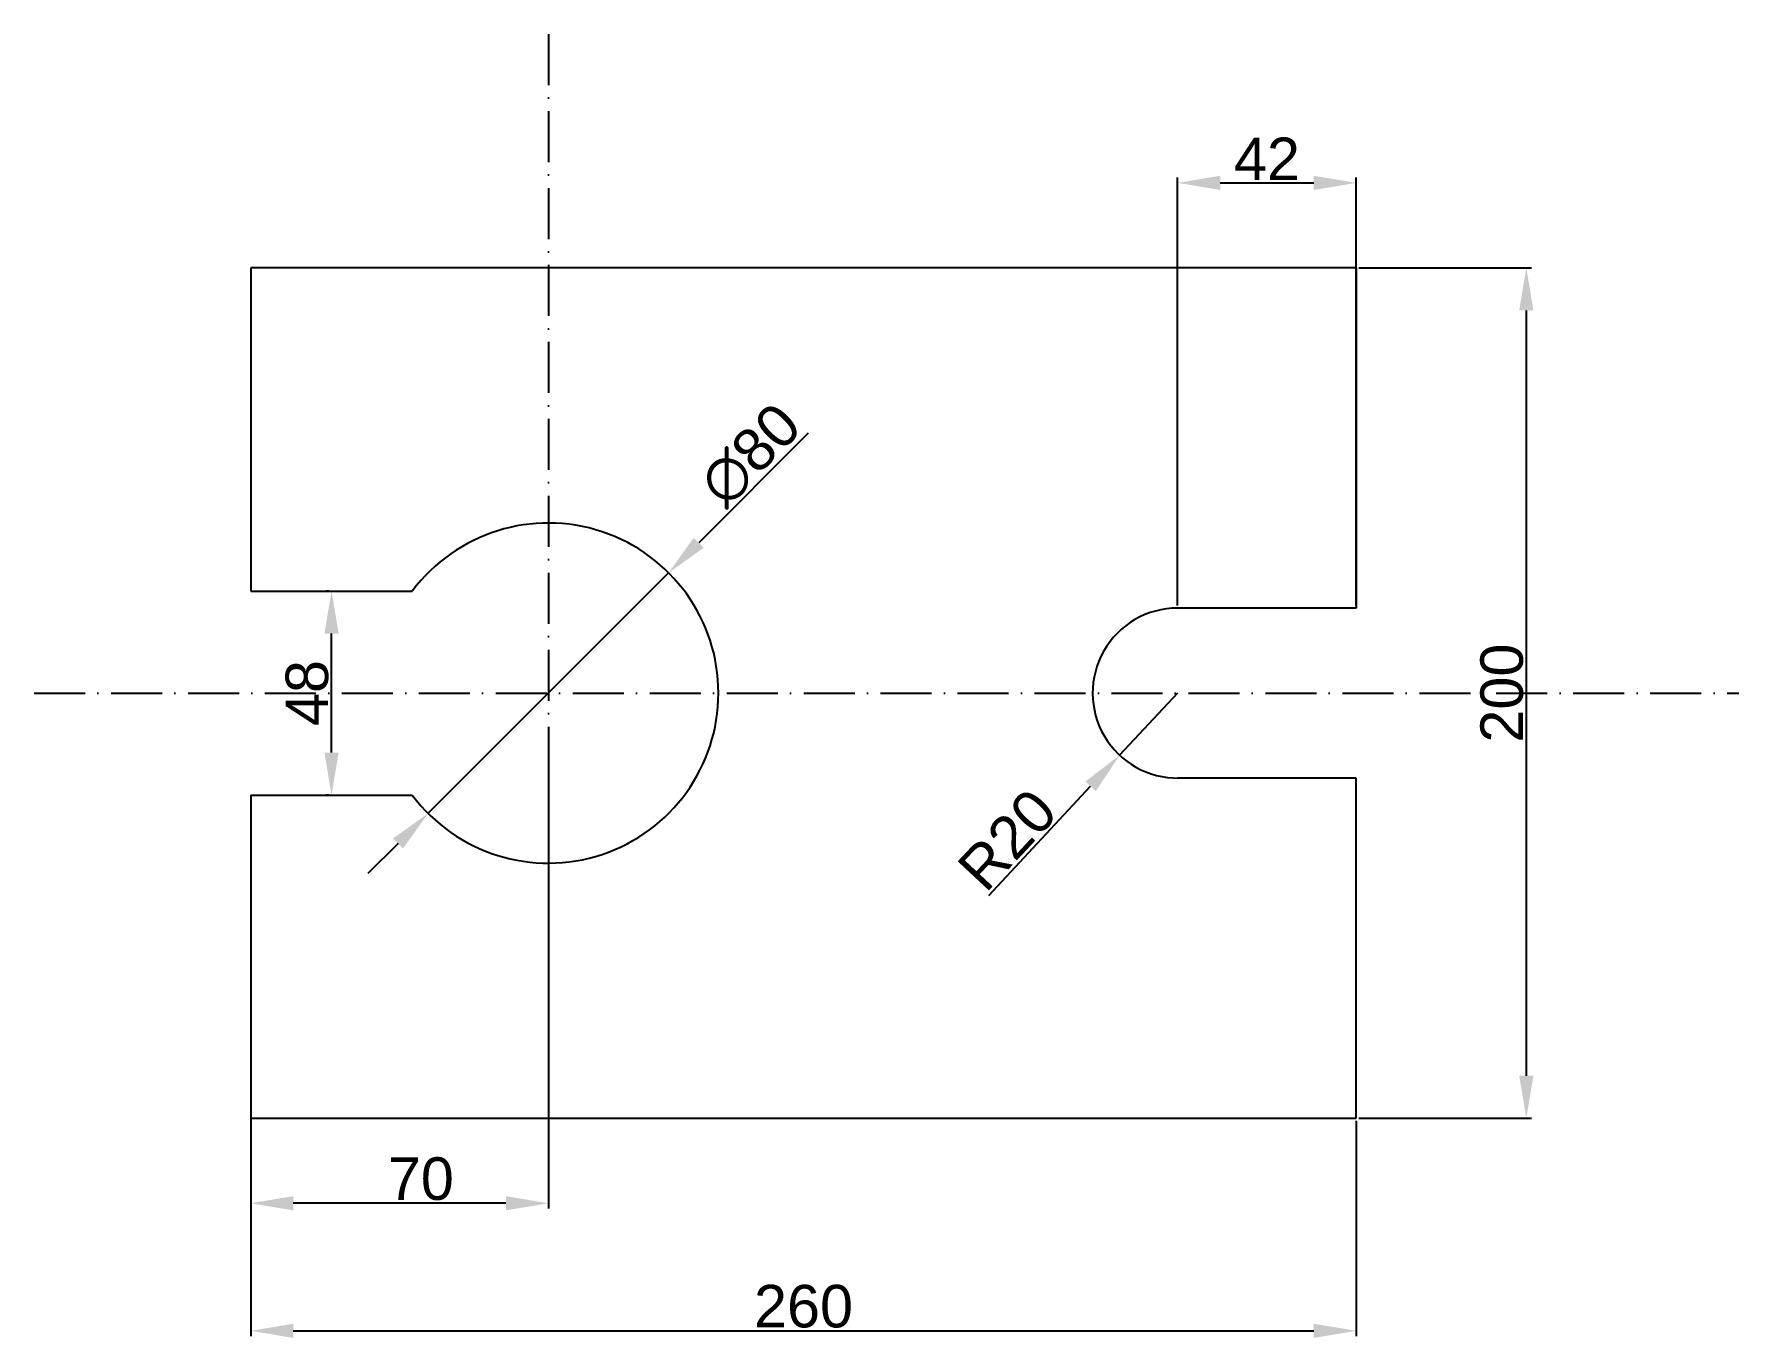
# Model space of a CAD drawing. Header units: millimetres. Extents: x 1649 to 2050, y 1248 to 1555.
import ezdxf

# ---------------------------------------------------------------- set-up
doc = ezdxf.new("R2010")
doc.units = ezdxf.units.MM
doc.linetypes.add('ACAD_ISO10W100', pattern=[18, 12, -3, 0, -3])
doc.styles.get("Standard").update_dxf_attribs({"font": 'arial.ttf'})
doc.dimstyles.new('ISO-25', dxfattribs={"dimtxt": 10, "dimasz": 10, "dimexe": 1.25, "dimexo": 0.625, "dimtad": 1, "dimtxsty": 'Standard', "dimcen": 2.5, "dimadec": 0, "dimazin": 0, "dimtfac": 1, "dimtmove": 0, "dimatfit": 3, "dimfxl": 1, "dimarcsym": 0})

# ---------------------------------------------------------------- blocks, each defined once
blk = doc.blocks.new('*D3')
at = {"color": 0, "lineweight": -2, "transparency": 16777216}
for p, q in [((1718.38, 1424), (1717.75, 1424)), ((1719, 1386), (1719, 1414)), ((1718.38, 1376), (1717.75, 1376))]:
    blk.add_line(p, q, dxfattribs=at)
at = {"color": 0, "transparency": 16777216}
for points in [[(1717.33, 1414), (1720.67, 1414), (1719, 1424)], [(1717.33, 1386), (1720.67, 1386), (1719, 1376)]]:
    blk.add_solid(points, dxfattribs=at)
at = {"layer": 'Defpoints', "color": 0, "transparency": 16777216}
for p in [(1719, 1424), (1719, 1424), (1719, 1376)]:
    blk.add_point(p, dxfattribs=at)
at = {"color": 0, "transparency": 16777216, "insert": (1713.27, 1400), "char_height": 10, "attachment_point": 5, "rotation": 90}
blk.add_mtext('48', dxfattribs=at)
blk = doc.blocks.new('*D4')
at = {"color": 0, "lineweight": -2, "transparency": 16777216}
for p, q in [((1831.11, 1461.11), (1805.36, 1435.36)), ((1741.72, 1371.72), (1798.28, 1428.28)), ((1734.64, 1364.64), (1727.57, 1357.57))]:
    blk.add_line(p, q, dxfattribs=at)
at = {"color": 0, "transparency": 16777216}
for points in [[(1804.18, 1436.53), (1806.53, 1434.18), (1798.28, 1428.28)], [(1733.47, 1365.82), (1735.82, 1363.47), (1741.72, 1371.72)]]:
    blk.add_solid(points, dxfattribs=at)
at = {"layer": 'Defpoints', "color": 0, "transparency": 16777216}
for p in [(1798.28, 1428.28), (1741.72, 1371.72)]:
    blk.add_point(p, dxfattribs=at)
at = {"color": 0, "transparency": 16777216, "insert": (1817.52, 1456.02), "char_height": 10, "attachment_point": 5, "rotation": 45}
blk.add_mtext('∅80', dxfattribs=at)
blk = doc.blocks.new('*D5')
at = {"color": 0, "lineweight": -2, "transparency": 16777216}
for p, q in [((1918, 1400), (1904.35, 1385.38)), ((1873.57, 1352.4), (1897.53, 1378.07))]:
    blk.add_line(p, q, dxfattribs=at)
at = {"color": 0, "transparency": 16777216}
blk.add_solid([(1896.31, 1379.21), (1898.75, 1376.93), (1904.35, 1385.38)], dxfattribs=at)
at = {"layer": 'Defpoints', "color": 0, "transparency": 16777216}
for p in [(1918, 1400), (1904.35, 1385.38)]:
    blk.add_point(p, dxfattribs=at)
at = {"color": 0, "transparency": 16777216, "insert": (1877.95, 1365.49), "char_height": 10, "attachment_point": 5, "rotation": 46.9751}
blk.add_mtext('R20', dxfattribs=at)
blk = doc.blocks.new('*D6')
at = {"color": 0, "lineweight": -2, "transparency": 16777216}
for p, q in [((1770, 1389.38), (1770, 1278.75)), ((1700, 1375.38), (1700, 1278.75)), ((1760, 1280), (1710, 1280))]:
    blk.add_line(p, q, dxfattribs=at)
at = {"color": 0, "transparency": 16777216}
for points in [[(1710, 1281.67), (1710, 1278.33), (1700, 1280)], [(1760, 1281.67), (1760, 1278.33), (1770, 1280)]]:
    blk.add_solid(points, dxfattribs=at)
at = {"layer": 'Defpoints', "color": 0, "transparency": 16777216}
for p in [(1770, 1390), (1700, 1376), (1700, 1280)]:
    blk.add_point(p, dxfattribs=at)
at = {"color": 0, "transparency": 16777216, "insert": (1740, 1285.73), "char_height": 10, "attachment_point": 5}
blk.add_mtext('70', dxfattribs=at)
blk = doc.blocks.new('*D7')
at = {"color": 0, "lineweight": -2, "transparency": 16777216}
for p, q in [((1700, 1299.38), (1700, 1248.75)), ((1960, 1299.38), (1960, 1248.75)), ((1710, 1250), (1950, 1250))]:
    blk.add_line(p, q, dxfattribs=at)
at = {"color": 0, "transparency": 16777216}
for points in [[(1710, 1251.67), (1710, 1248.33), (1700, 1250)], [(1950, 1251.67), (1950, 1248.33), (1960, 1250)]]:
    blk.add_solid(points, dxfattribs=at)
at = {"layer": 'Defpoints', "color": 0, "transparency": 16777216}
for p in [(1700, 1300), (1960, 1300), (1960, 1250)]:
    blk.add_point(p, dxfattribs=at)
at = {"color": 0, "transparency": 16777216, "insert": (1830, 1255.73), "char_height": 10, "attachment_point": 5}
blk.add_mtext('260', dxfattribs=at)
blk = doc.blocks.new('*D8')
at = {"color": 0, "lineweight": -2, "transparency": 16777216}
for p, q in [((1960.62, 1500), (2001.25, 1500)), ((2000, 1490), (2000, 1310)), ((1960.62, 1300), (2001.25, 1300))]:
    blk.add_line(p, q, dxfattribs=at)
at = {"color": 0, "transparency": 16777216}
for points in [[(1998.33, 1490), (2001.67, 1490), (2000, 1500)], [(1998.33, 1310), (2001.67, 1310), (2000, 1300)]]:
    blk.add_solid(points, dxfattribs=at)
at = {"layer": 'Defpoints', "color": 0, "transparency": 16777216}
for p in [(1960, 1500), (1960, 1300), (2000, 1300)]:
    blk.add_point(p, dxfattribs=at)
at = {"color": 0, "transparency": 16777216, "insert": (1994.27, 1400), "char_height": 10, "attachment_point": 5, "rotation": 90}
blk.add_mtext('200', dxfattribs=at)
blk = doc.blocks.new('*D9')
at = {"color": 0, "lineweight": -2, "transparency": 16777216}
for p, q in [((1918, 1420.63), (1918, 1521.25)), ((1928, 1520), (1950, 1520)), ((1960, 1420.62), (1960, 1521.25))]:
    blk.add_line(p, q, dxfattribs=at)
at = {"color": 0, "transparency": 16777216}
for points in [[(1928, 1521.67), (1928, 1518.33), (1918, 1520)], [(1950, 1521.67), (1950, 1518.33), (1960, 1520)]]:
    blk.add_solid(points, dxfattribs=at)
at = {"layer": 'Defpoints', "color": 0, "transparency": 16777216}
for p in [(1960, 1520), (1918, 1420), (1960, 1420)]:
    blk.add_point(p, dxfattribs=at)
at = {"color": 0, "transparency": 16777216, "insert": (1939, 1525.65), "char_height": 10, "attachment_point": 5}
blk.add_mtext('42', dxfattribs=at)

msp = doc.modelspace()

# ---------------------------------------------------------------- linework, layer by layer
at = {"color": 1, "linetype": 'ACAD_ISO10W100'}
for p, q in [((1770, 1555), (1770, 1285)), ((1649.043, 1400), (2050, 1400))]:
    msp.add_line(p, q, dxfattribs=at)
at = {"color": 3}
for p, q in [((1960, 1500), (1700, 1500)), ((1700, 1500), (1700, 1424)), ((1960, 1500), (1960, 1419.998)), ((1700, 1424), (1738, 1424)), ((1960, 1419.998), (1918, 1420.001)), ((1960, 1380.002), (1918, 1380.002)), ((1960, 1300), (1960, 1380.002)), ((1700, 1376), (1738, 1376)), ((1700, 1376), (1700, 1300)), ((1700, 1300), (1960, 1300)), ((1700, 1300), (1770, 1300))]:
    msp.add_line(p, q, dxfattribs=at)
for centre, radius, start, end in [((1770, 1400), 40, 216.8699, 143.1301), ((1918, 1400), 20, 90.00056, 270.73495)]:
    msp.add_arc(centre, radius, start, end, dxfattribs=at)

# ---------------------------------------------------------------- dimensions: what is measured, and where the dimension line sits
at = {"color": 6}
for base, p1, p2, picture, middle in [((1960, 1520), (1918, 1420.001), (1960, 1419.998), '*D9', (1939, 1525.645)), ((1960, 1250), (1700, 1300), (1960, 1300), '*D7', (1830, 1255.731))]:
    dim = msp.add_linear_dim(base=base, p1=p1, p2=p2, dimstyle='ISO-25', dxfattribs=at)
    dim.commit()
    dim.dimension.update_dxf_attribs({"geometry": picture, "text_midpoint": middle})
for base, p1, p2, picture, middle in [((2000, 1300), (1960, 1500), (1960, 1300), '*D8', (1994.269, 1400)), ((1719, 1424), (1719, 1376), (1719, 1424), '*D3', (1713.269, 1400))]:
    dim = msp.add_linear_dim(base=base, p1=p1, p2=p2, angle=90, dimstyle='ISO-25', dxfattribs=at)
    dim.commit()
    dim.dimension.update_dxf_attribs({"geometry": picture, "text_midpoint": middle})
dim = msp.add_diameter_dim_2p(p1=(1741.716, 1371.716), p2=(1798.284, 1428.284), dimstyle='ISO-25', dxfattribs=at)
dim.commit()
dim.dimension.update_dxf_attribs({"geometry": '*D4', "text_midpoint": (1817.517, 1456.017)})
dim = msp.add_radius_dim(center=(1918, 1400), mpoint=(1904.354, 1385.379), dimstyle='ISO-25', dxfattribs=at)
dim.commit()
dim.dimension.update_dxf_attribs({"geometry": '*D5', "text_midpoint": (1877.951, 1365.489)})
dim = msp.add_linear_dim(base=(1700, 1280), p1=(1770, 1390), p2=(1700, 1376), dimstyle='ISO-25', dxfattribs=at)
dim.commit()
dim.dimension.update_dxf_attribs({"geometry": '*D6', "text_midpoint": (1740, 1280), "dimtype": 160})

doc.saveas('drawing.dxf')
